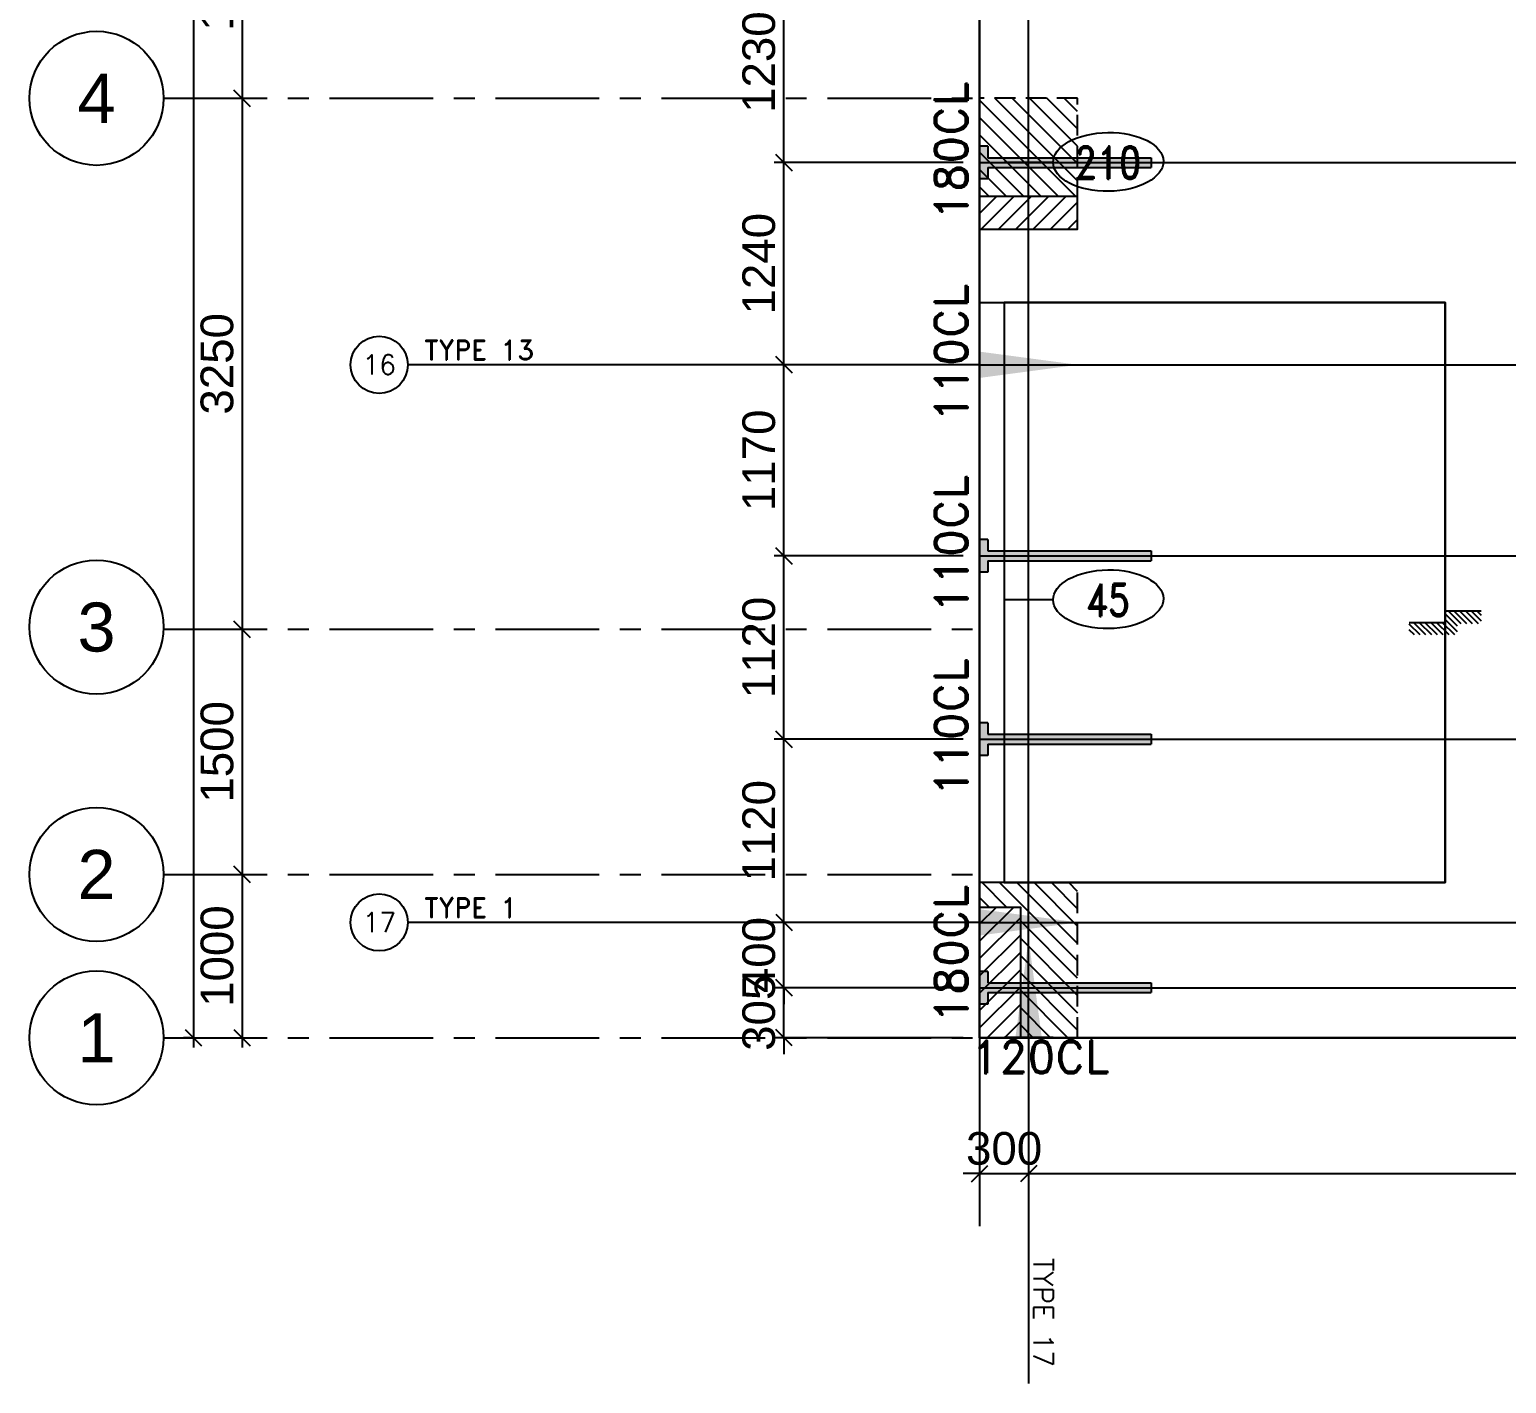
# Model space of a CAD drawing. Header units: centimetres. Extents: x 96271 to 179142, y 9855 to 112216.
# Drawn here: x 148295 to 149199, y 60964 to 61792 of the extents above; entities that cross this region are included whole.
import ezdxf
from ezdxf.enums import TextEntityAlignment as Align

# ---------------------------------------------------------------- set-up
doc = ezdxf.new("R2010")
doc.units = ezdxf.units.CM
doc.header["$LTSCALE"] = 100
doc.header["$MEASUREMENT"] = 0
doc.header["$PDSIZE"] = 0.2
doc.linetypes.add('B-11553-XREF-L+1341.1-00$0$CENTER', pattern=[50.8, 31.75, -6.35, 6.35, -6.35])
doc.linetypes.add('B-11553-XREF-L+1341.1-00$0$DASHED2', pattern=[9.525, 6.35, -3.175])
doc.layers.get('0').update_dxf_attribs({"linetype": 'CONTINUOUS'})
doc.layers.get('DEFPOINTS').update_dxf_attribs({"linetype": 'CONTINUOUS'})
for name, color, linetype in [('B-11553-XREF-L+1341.1-00$0$CCL-COLUMN', 4, 'CONTINUOUS'), ('B-11553-XREF-L+1341.1-00$0$CCL-COLUMN HATCH', 8, 'CONTINUOUS'), ('B-11553-XREF-L+1341.1-00$0$CCL-COLUMN UNDER', 7, 'B-11553-XREF-L+1341.1-00$0$DASHED2'), ('B-11553-XREF-L+1341.1-00$0$CCL-GRID BUBBLES', 7, 'CONTINUOUS'), ('B-11553-XREF-L+1341.1-00$0$CCL-GRID DIM', 3, 'CONTINUOUS'), ('B-11553-XREF-L+1341.1-00$0$CCL-GRID LINE', 8, 'B-11553-XREF-L+1341.1-00$0$CENTER'), ('B-11553-XREF-L+1341.1-00$0$CCL-SLAB EDGE', 1, 'CONTINUOUS'), ('B-11553-XREF-L+1341.1-00$0$CCL-WALL HATCH', 8, 'CONTINUOUS'), ('CCL-TENDON 1 HORIZONTAL', 7, 'CONTINUOUS'), ('CCL-TENDON 1 VERTICAL', 7, 'CONTINUOUS'), ('CCL-TENDON DIM-H', 7, 'CONTINUOUS'), ('CCL-TENDON DIM-V', 1, 'CONTINUOUS'), ('CCL-TENDON HEIGHT-H', 4, 'CONTINUOUS'), ('CCL-TENDON HEIGHT-V', 4, 'CONTINUOUS'), ('CCL-TENDON TYPE-H', 3, 'CONTINUOUS'), ('CCL-TENDON TYPE-V', 3, 'CONTINUOUS'), ('CCL-TENDON-H', 8, 'CONTINUOUS'), ('CCL-TENDON-V', 8, 'CONTINUOUS'), ('cclBeamSlab', 7, 'CONTINUOUS'), ('Giff_Tendon_TendSched', 3, 'CONTINUOUS')]:
    doc.layers.add(name, color=color, linetype=linetype)
doc.styles.add('B-11553-XREF-L+1341.1-00$0$B961-5473-XREF-L8 TO L11$0$style1', font='sanss___.ttf')
doc.styles.add('B-11553-XREF-L+1341.1-00$0$style1', font='sanss___.ttf')
doc.styles.add('ROMAND', font='romand.shx', dxfattribs={"height": 10})
doc.styles.add('ROMANS_PROG', font='ROMANS.shx')
doc.styles.add('style1', font='sanss___.ttf')
doc.dimstyles.new('B-11553-XREF-L+1341.1-00$0$B961-5473-XREF-L8 TO L11$0$CCL-100', dxfattribs={"dimtxt": 200, "dimasz": 100, "dimexe": 60, "dimexo": 100, "dimgap": 50, "dimtad": 1, "dimdec": 0, "dimrnd": 5, "dimdsep": 46, "dimtxsty": 'B-11553-XREF-L+1341.1-00$0$B961-5473-XREF-L8 TO L11$0$style1', "dimblk": 'B-11553-XREF-L+1341.1-00$0$B961-5473-XREF-L8 TO L11$0$_Oblique', "dimcen": 90, "dimdle": 60, "dimclrd": 256, "dimclre": 256, "dimclrt": 2, "dimadec": 0, "dimazin": 0, "dimtfac": 1, "dimtdec": 0, "dimtix": 1, "dimtmove": 1, "dimatfit": 3, "dimfxl": 1, "dimtolj": 1, "dimarcsym": 0})
doc.dimstyles.new('CCL-100', dxfattribs={"dimtxt": 200, "dimasz": 100, "dimexe": 60, "dimexo": 100, "dimgap": 50, "dimtad": 1, "dimdec": 0, "dimrnd": 5, "dimdsep": 46, "dimtxsty": 'style1', "dimblk": 'OBLIQUE', "dimcen": 90, "dimdle": 60, "dimclrd": 256, "dimclre": 8, "dimclrt": 7, "dimadec": 0, "dimazin": 0, "dimtfac": 1, "dimtdec": 0, "dimtix": 1, "dimtmove": 1, "dimatfit": 3, "dimfxl": 1, "dimtolj": 1, "dimarcsym": 0})

# ---------------------------------------------------------------- blocks, each defined once
blk = doc.blocks.new('ccl-gu-live_end')
at = {"color": 7}
blk.add_line((0, 0), (1100, 0), dxfattribs=at)
blk.add_solid([(602.5, 0), (0, 80.5), (0, -80.5)], dxfattribs=at)
blk = doc.blocks.new('0-v', base_point=(4322, 12742.6))
at = {"layer": 'CCL-TENDON-V'}
blk.add_lwpolyline([(4322, 12742.6), (4322, 13792.94), (4322, 15419.6), (4322, 16440.57), (4322, 17086.83), (4322, 17801.87), (4322, 18096.6), (4322, 18717), (4322, 19436.21), (4322, 20262.1), (4322, 21087.99), (4322, 21807.2), (4322, 22427.6), (4322, 22769.09), (4322, 23463.51), (4322, 23942.6)], dxfattribs=at)
at = {"layer": 'CCL-TENDON TYPE-V', "rotation": 90}
blk.add_blockref('ccl-gu-live_end', (4322, 12742.6), dxfattribs=at)
blk = doc.blocks.new('ccl-Tend-Chair-Height-Text')
at = {"color": 4}
blk.add_ellipse((469, 6), major_axis=(469, 6), ratio=0.532883, dxfattribs=at)
at = {"color": 3, "style": 'ROMAND', "width": 0.8}
blk.add_attdef('CHAIR_HT', text='', height=275, dxfattribs=at).set_placement((466, 0), align=Align.MIDDLE)
blk = doc.blocks.new('ccl-gu-dead_end')
h = blk.add_hatch(color=7)
h.paths.add_polyline_path([(1050, 0), (1050, 30), (50, 30), (50, 100), (0, 100), (0, 0)])
h.paths.add_polyline_path([(1050, -30), (1050, 0), (0, 0), (0, -100), (50, -100), (50, -30)])
at = {"color": 7}
for p, q in [((0, 100), (0, -100)), ((50, 100), (0, 100)), ((50, 100), (50, 30)), ((0, 0), (1050, 0)), ((50, 30), (1050, 30)), ((1050, 30), (1050, -30)), ((50, -30), (1050, -30)), ((50, -30), (50, -100)), ((50, -100), (0, -100))]:
    blk.add_line(p, q, dxfattribs=at)
blk = doc.blocks.new('0-h', base_point=(4022, 13046.2))
at = {"layer": 'CCL-TENDON-H'}
blk.add_lwpolyline([(4022, 13046.2), (4783.69, 13046.2), (5700.7, 13046.2), (6292.62, 13046.2), (7127.72, 13046.2), (8447, 13046.2), (9766.28, 13046.2), (10601.38, 13046.2), (11193.3, 13046.2), (11678.57, 13046.2), (12872, 13046.2)], dxfattribs=at)
at = {"layer": 'CCL-TENDON TYPE-H'}
blk.add_blockref('ccl-gu-dead_end', (4022, 13046.2), dxfattribs=at)
at = {"layer": 'CCL-TENDON TYPE-H', "rotation": 180}
blk.add_blockref('ccl-gu-live_end', (12872, 13046.2), dxfattribs=at)
blk = doc.blocks.new('1-h', base_point=(4022, 13446.2))
at = {"layer": 'CCL-TENDON-H'}
blk.add_lwpolyline([(4022, 13446.2), (4783.69, 13446.2), (5700.7, 13446.2), (6292.62, 13446.2), (7127.72, 13446.2), (8447, 13446.2), (9766.28, 13446.2), (10601.38, 13446.2), (11193.3, 13446.2), (11678.57, 13446.2), (12872, 13446.2)], dxfattribs=at)
at = {"layer": 'CCL-TENDON TYPE-H'}
blk.add_blockref('ccl-gu-live_end', (4022, 13446.2), dxfattribs=at)
at = {"layer": 'CCL-TENDON TYPE-H', "rotation": 180}
blk.add_blockref('ccl-gu-dead_end', (12872, 13446.2), dxfattribs=at)
blk = doc.blocks.new('2-h', base_point=(4022, 14567.6))
at = {"layer": 'CCL-TENDON-H'}
blk.add_lwpolyline([(4022, 14567.6), (5342.21, 14567.6), (6545.72, 14567.6), (8447, 14567.6), (9766.28, 14567.6), (10601.38, 14567.6), (11193.3, 14567.6), (11678.57, 14567.6), (12872, 14567.6)], dxfattribs=at)
at = {"layer": 'CCL-TENDON TYPE-H'}
blk.add_blockref('ccl-gu-dead_end', (4022, 14567.6), dxfattribs=at)
at = {"layer": 'CCL-TENDON TYPE-H', "rotation": 180}
blk.add_blockref('ccl-gu-live_end', (12872, 14567.6), dxfattribs=at)
blk = doc.blocks.new('3-h', base_point=(4022, 15689.7))
at = {"layer": 'CCL-TENDON-H'}
blk.add_lwpolyline([(4022, 15689.7), (5342.21, 15689.7), (6545.72, 15689.7), (8447, 15689.7), (9513.7, 15689.7), (10188.91, 15689.7), (11059.87, 15689.7), (11705.82, 15689.7), (12439.07, 15689.7), (12747, 15689.7), (13872, 15685.7), (14837, 15685.7), (15153, 15685.7), (15958.5, 15685.7), (16764, 15685.7), (17472, 15685.7)], dxfattribs=at)
at = {"layer": 'CCL-TENDON TYPE-H'}
blk.add_blockref('ccl-gu-dead_end', (4022, 15689.7), dxfattribs=at)
at = {"layer": 'CCL-TENDON TYPE-H', "rotation": 180}
blk.add_blockref('ccl-gu-live_end', (17472, 15685.7), dxfattribs=at)
blk = doc.blocks.new('4-h', base_point=(4022, 16859.1))
at = {"layer": 'CCL-TENDON-H'}
blk.add_lwpolyline([(4022, 16859.1), (5342.21, 16859.1), (6545.72, 16859.1), (8447, 16859.1), (9513.7, 16859.1), (10188.91, 16859.1), (11059.87, 16859.1), (11705.82, 16859.1), (12439.07, 16859.1), (12747, 16859.1), (13872, 16855.1), (14837, 16855.1), (15153, 16855.1), (15831.76, 16855.1), (16849.9, 16855.1), (18002.3, 16855.1), (18672, 16855.1)], dxfattribs=at)
at = {"layer": 'CCL-TENDON TYPE-H'}
blk.add_blockref('ccl-gu-live_end', (4022, 16859.1), dxfattribs=at)
at = {"layer": 'CCL-TENDON TYPE-H', "rotation": 180}
blk.add_blockref('ccl-gu-dead_end', (18672, 16855.1), dxfattribs=at)
blk = doc.blocks.new('5-h', base_point=(4022, 18096.6))
at = {"layer": 'CCL-TENDON-H'}
blk.add_lwpolyline([(4022, 18096.6), (4783.69, 18096.6), (5700.7, 18096.6), (6292.62, 18096.6), (7127.72, 18096.6), (8447, 18096.6), (9513.7, 18096.6), (10188.91, 18096.6), (11059.87, 18096.6), (11705.82, 18096.6), (12439.07, 18096.6), (12747, 18096.6), (13872, 18092.6), (14837, 18092.6), (15153, 18092.6), (15820.4, 18092.6), (16821.5, 18092.6), (17991.86, 18092.6), (18672, 18092.6)], dxfattribs=at)
at = {"layer": 'CCL-TENDON TYPE-H'}
blk.add_blockref('ccl-gu-dead_end', (4022, 18096.6), dxfattribs=at)
at = {"layer": 'CCL-TENDON TYPE-H', "rotation": 180}
blk.add_blockref('ccl-gu-live_end', (18672, 18092.6), dxfattribs=at)
blk = doc.blocks.new('B-11553-XREF-L+1341.1-00$0$S')
at = {"layer": 'B-11553-XREF-L+1341.1-00$0$CCL-WALL HATCH'}
h = blk.add_hatch(dxfattribs=at)
h.set_pattern_fill('ANSI31', color=256, scale=200, style=0)
h.set_pattern_definition([(135, (37609.085, 246.282), (17.67767, 17.67767), [])])
h.paths.add_polyline_path([(18732.2, 47317.9), (18732.2, 47392.9), (18512.4, 47392.9), (18512.4, 47322.9), (18292.5, 47322.9), (18292.5, 47247.9), (18587.4, 47247.9), (18587.4, 47317.9)])
at = {"layer": 'B-11553-XREF-L+1341.1-00$0$CCL-SLAB EDGE'}
blk.add_lwpolyline([(18732.2, 47392.9), (18512.4, 47392.9), (18512.4, 47322.9), (18292.5, 47322.9)], dxfattribs=at)
blk = doc.blocks.new('B-11553-XREF-L+1341.1-00$0$B961-5473-XREF-L8 TO L11$0$_Oblique')
at = {"color": 0, "linetype": 'ByBlock', "lineweight": -2}
blk.add_line((-0.5, -0.5), (0.5, 0.5), dxfattribs=at)
blk = doc.blocks.new('*D1638')
at = {"layer": 'B-11553-XREF-L+1341.1-00$0$CCL-GRID DIM', "lineweight": -2, "transparency": 16777216}
for p, q in [((-4514, 7260), (-4514, 5690)), ((-4614, 7200), (-4574, 7200)), ((-4614, 5750), (-4574, 5750))]:
    blk.add_line(p, q, dxfattribs=at)
at = {"layer": 'DEFPOINTS', "color": 0, "transparency": 16777216}
for p in [(-4514, 7200), (-4514, 5750), (-4514, 5750)]:
    blk.add_point(p, dxfattribs=at)
at = {"layer": 'B-11553-XREF-L+1341.1-00$0$CCL-GRID DIM', "lineweight": -2, "transparency": 16777216, "xscale": 100, "yscale": 100, "zscale": 100}
for p, rotation in [((-4514, 7200), 90), ((-4514, 5750), 270)]:
    blk.add_blockref('B-11553-XREF-L+1341.1-00$0$B961-5473-XREF-L8 TO L11$0$_Oblique', p, dxfattribs=dict(at, rotation=rotation))
at = {"layer": 'B-11553-XREF-L+1341.1-00$0$CCL-GRID DIM', "color": 7, "transparency": 16777216, "insert": (-4667, 6475), "char_height": 200, "attachment_point": 5, "rotation": 90, "style": 'B-11553-XREF-L+1341.1-00$0$B961-5473-XREF-L8 TO L11$0$style1'}
blk.add_mtext('\\A1;1450', dxfattribs=at)
blk = doc.blocks.new('*D1639')
at = {"layer": 'B-11553-XREF-L+1341.1-00$0$CCL-GRID DIM', "lineweight": -2, "transparency": 16777216}
for p, q in [((-4812.6, 16060), (-4812.6, -60)), ((-4832.6, 16000), (-4872.6, 16000)), ((-4832.6, 0), (-4872.6, 0))]:
    blk.add_line(p, q, dxfattribs=at)
at = {"layer": 'DEFPOINTS', "color": 0, "transparency": 16777216}
for p in [(-4732.6, 16000), (-4812.6, 0), (-4732.6, 0)]:
    blk.add_point(p, dxfattribs=at)
at = {"layer": 'B-11553-XREF-L+1341.1-00$0$CCL-GRID DIM', "lineweight": -2, "transparency": 16777216, "xscale": 100, "yscale": 100, "zscale": 100}
for p, rotation in [((-4812.6, 16000), 90), ((-4812.6, 0), 270)]:
    blk.add_blockref('B-11553-XREF-L+1341.1-00$0$B961-5473-XREF-L8 TO L11$0$_Oblique', p, dxfattribs=dict(at, rotation=rotation))
at = {"layer": 'B-11553-XREF-L+1341.1-00$0$CCL-GRID DIM', "color": 7, "transparency": 16777216, "insert": (-4965.8, 8000), "char_height": 200, "attachment_point": 5, "rotation": 90, "style": 'B-11553-XREF-L+1341.1-00$0$B961-5473-XREF-L8 TO L11$0$style1'}
blk.add_mtext('\\A1;16000', dxfattribs=at)
blk = doc.blocks.new('*D1640')
at = {"layer": 'B-11553-XREF-L+1341.1-00$0$CCL-GRID DIM', "lineweight": -2, "transparency": 16777216}
for p, q in [((-4514, 5810), (-4514, 2440)), ((-4614, 5750), (-4574, 5750)), ((-4614, 2500), (-4574, 2500))]:
    blk.add_line(p, q, dxfattribs=at)
at = {"layer": 'DEFPOINTS', "color": 0, "transparency": 16777216}
for p in [(-4514, 5750), (-4514, 2500), (-4514, 2500)]:
    blk.add_point(p, dxfattribs=at)
at = {"layer": 'B-11553-XREF-L+1341.1-00$0$CCL-GRID DIM', "lineweight": -2, "transparency": 16777216, "xscale": 100, "yscale": 100, "zscale": 100}
for p, rotation in [((-4514, 5750), 90), ((-4514, 2500), 270)]:
    blk.add_blockref('B-11553-XREF-L+1341.1-00$0$B961-5473-XREF-L8 TO L11$0$_Oblique', p, dxfattribs=dict(at, rotation=rotation))
at = {"layer": 'B-11553-XREF-L+1341.1-00$0$CCL-GRID DIM', "color": 7, "transparency": 16777216, "insert": (-4667.2, 4125), "char_height": 200, "attachment_point": 5, "rotation": 90, "style": 'B-11553-XREF-L+1341.1-00$0$B961-5473-XREF-L8 TO L11$0$style1'}
blk.add_mtext('\\A1;3250', dxfattribs=at)
blk = doc.blocks.new('*D1641')
at = {"layer": 'B-11553-XREF-L+1341.1-00$0$CCL-GRID DIM', "lineweight": -2, "transparency": 16777216}
for p, q in [((-4514, 2560), (-4514, 940)), ((-4614, 2500), (-4574, 2500)), ((-4614, 1000), (-4574, 1000))]:
    blk.add_line(p, q, dxfattribs=at)
at = {"layer": 'DEFPOINTS', "color": 0, "transparency": 16777216}
for p in [(-4514, 2500), (-4514, 1000), (-4514, 1000)]:
    blk.add_point(p, dxfattribs=at)
at = {"layer": 'B-11553-XREF-L+1341.1-00$0$CCL-GRID DIM', "lineweight": -2, "transparency": 16777216, "xscale": 100, "yscale": 100, "zscale": 100}
for p, rotation in [((-4514, 2500), 90), ((-4514, 1000), 270)]:
    blk.add_blockref('B-11553-XREF-L+1341.1-00$0$B961-5473-XREF-L8 TO L11$0$_Oblique', p, dxfattribs=dict(at, rotation=rotation))
at = {"layer": 'B-11553-XREF-L+1341.1-00$0$CCL-GRID DIM', "color": 7, "transparency": 16777216, "insert": (-4667, 1750), "char_height": 200, "attachment_point": 5, "rotation": 90, "style": 'B-11553-XREF-L+1341.1-00$0$B961-5473-XREF-L8 TO L11$0$style1'}
blk.add_mtext('\\A1;1500', dxfattribs=at)
blk = doc.blocks.new('*D1647')
at = {"layer": 'B-11553-XREF-L+1341.1-00$0$CCL-GRID DIM', "lineweight": -2, "transparency": 16777216}
for p, q in [((-4614, 1000), (-4574, 1000)), ((-4514, 1060), (-4514, -60)), ((-4614, 0), (-4574, 0))]:
    blk.add_line(p, q, dxfattribs=at)
at = {"layer": 'DEFPOINTS', "color": 0, "transparency": 16777216}
for p in [(-4514, 1000), (-4514, 0), (-4514, 0)]:
    blk.add_point(p, dxfattribs=at)
at = {"layer": 'B-11553-XREF-L+1341.1-00$0$CCL-GRID DIM', "lineweight": -2, "transparency": 16777216, "xscale": 100, "yscale": 100, "zscale": 100}
for p, rotation in [((-4514, 1000), 90), ((-4514, 0), 270)]:
    blk.add_blockref('B-11553-XREF-L+1341.1-00$0$B961-5473-XREF-L8 TO L11$0$_Oblique', p, dxfattribs=dict(at, rotation=rotation))
at = {"layer": 'B-11553-XREF-L+1341.1-00$0$CCL-GRID DIM', "color": 7, "transparency": 16777216, "insert": (-4667, 500), "char_height": 200, "attachment_point": 5, "rotation": 90, "style": 'B-11553-XREF-L+1341.1-00$0$B961-5473-XREF-L8 TO L11$0$style1'}
blk.add_mtext('\\A1;1000', dxfattribs=at)
blk = doc.blocks.new('B-11553-XREF-L+1341.1-00$0$A')
at = {"layer": 'B-11553-XREF-L+1341.1-00$0$CCL-GRID BUBBLES'}
blk.add_circle((0, 0), 1023, dxfattribs=at)
at = {"layer": 'B-11553-XREF-L+1341.1-00$0$CCL-GRID BUBBLES', "color": 4, "style": 'B-11553-XREF-L+1341.1-00$0$style1'}
blk.add_attdef('BBL', text='', height=600, dxfattribs=at).set_placement((0, 0), align=Align.MIDDLE_CENTER)
blk = doc.blocks.new('_Oblique')
at = {"color": 0, "linetype": 'ByBlock', "lineweight": -2}
blk.add_line((-0.5, -0.5), (0.5, 0.5), dxfattribs=at)
blk = doc.blocks.new('*D1619')
at = {"layer": 'CCL-TENDON DIM-V', "color": 8, "lineweight": -2, "transparency": 16777216}
for p, q in [((4022, 12640), (4022, 11848.4)), ((4322, 12640), (4322, 11848.4))]:
    blk.add_line(p, q, dxfattribs=at)
at = {"layer": 'CCL-TENDON DIM-V', "lineweight": -2, "transparency": 16777216}
for p, q in [((4022, 11908.4), (3922, 11908.4)), ((4022, 11908.4), (4322, 11908.4)), ((4322, 11908.4), (4422, 11908.4))]:
    blk.add_line(p, q, dxfattribs=at)
at = {"layer": 'DEFPOINTS', "color": 0, "transparency": 16777216}
for p in [(4022, 12740), (4322, 12740), (4322, 11908.4)]:
    blk.add_point(p, dxfattribs=at)
at = {"layer": 'CCL-TENDON DIM-V', "lineweight": -2, "transparency": 16777216, "xscale": 100, "yscale": 100, "zscale": 100}
blk.add_blockref('_Oblique', (4022, 11908.4), dxfattribs=at)
at = {"layer": 'CCL-TENDON DIM-V', "lineweight": -2, "transparency": 16777216, "xscale": 100, "yscale": 100, "zscale": 100, "rotation": 180}
blk.add_blockref('_Oblique', (4322, 11908.4), dxfattribs=at)
at = {"layer": 'CCL-TENDON DIM-V', "color": 7, "transparency": 16777216, "insert": (4172, 12061.5), "char_height": 200, "attachment_point": 5, "style": 'style1'}
blk.add_mtext('\\A1;300', dxfattribs=at)
blk = doc.blocks.new('*D1620')
at = {"layer": 'CCL-TENDON DIM-V', "color": 8, "lineweight": -2, "transparency": 16777216}
for p, q in [((4322, 12640), (4322, 11848.4)), ((12672, 12640), (12672, 11848.4))]:
    blk.add_line(p, q, dxfattribs=at)
at = {"layer": 'CCL-TENDON DIM-V', "lineweight": -2, "transparency": 16777216}
blk.add_line((4262, 11908.4), (12732, 11908.4), dxfattribs=at)
at = {"layer": 'DEFPOINTS', "color": 0, "transparency": 16777216}
for p in [(4322, 12740), (12672, 12740), (12672, 11908.4)]:
    blk.add_point(p, dxfattribs=at)
at = {"layer": 'CCL-TENDON DIM-V', "lineweight": -2, "transparency": 16777216, "xscale": 100, "yscale": 100, "zscale": 100, "rotation": 180}
blk.add_blockref('_Oblique', (4322, 11908.4), dxfattribs=at)
at = {"layer": 'CCL-TENDON DIM-V', "lineweight": -2, "transparency": 16777216, "xscale": 100, "yscale": 100, "zscale": 100}
blk.add_blockref('_Oblique', (12672, 11908.4), dxfattribs=at)
at = {"layer": 'CCL-TENDON DIM-V', "color": 7, "transparency": 16777216, "insert": (8497, 12061.5), "char_height": 200, "attachment_point": 5, "style": 'style1'}
blk.add_mtext('\\A1;8350', dxfattribs=at)
blk = doc.blocks.new('*D1622')
at = {"layer": 'CCL-TENDON DIM-H', "lineweight": -2, "transparency": 16777216}
for p, q in [((2824.4, 13046.2), (2824.4, 13146.2)), ((2824.4, 12740), (2824.4, 13046.2)), ((2824.4, 12740), (2824.4, 12640))]:
    blk.add_line(p, q, dxfattribs=at)
at = {"layer": 'CCL-TENDON DIM-H', "color": 8, "lineweight": -2, "transparency": 16777216}
for p, q in [((3922, 13046.2), (2764.4, 13046.2)), ((3922, 12740), (2764.4, 12740))]:
    blk.add_line(p, q, dxfattribs=at)
at = {"layer": 'DEFPOINTS', "color": 0, "transparency": 16777216}
for p in [(2824.4, 13046.2), (4022, 13046.2), (4022, 12740)]:
    blk.add_point(p, dxfattribs=at)
at = {"layer": 'CCL-TENDON DIM-H', "lineweight": -2, "transparency": 16777216, "xscale": 100, "yscale": 100, "zscale": 100}
for p, rotation in [((2824.4, 13046.2), 270), ((2824.4, 12740), 90)]:
    blk.add_blockref('_Oblique', p, dxfattribs=dict(at, rotation=rotation))
at = {"layer": 'CCL-TENDON DIM-H', "color": 7, "transparency": 16777216, "insert": (2671.2, 12893.1), "char_height": 200, "attachment_point": 5, "rotation": 90, "style": 'style1'}
blk.add_mtext('\\A1;305', dxfattribs=at)
blk = doc.blocks.new('*D1623')
at = {"layer": 'CCL-TENDON DIM-H', "lineweight": -2, "transparency": 16777216}
for p, q in [((2824.4, 13446.2), (2824.4, 13546.2)), ((2824.4, 13046.2), (2824.4, 13446.2)), ((2824.4, 13046.2), (2824.4, 12946.2))]:
    blk.add_line(p, q, dxfattribs=at)
at = {"layer": 'CCL-TENDON DIM-H', "color": 8, "lineweight": -2, "transparency": 16777216}
for p, q in [((3922, 13446.2), (2764.4, 13446.2)), ((3922, 13046.2), (2764.4, 13046.2))]:
    blk.add_line(p, q, dxfattribs=at)
at = {"layer": 'DEFPOINTS', "color": 0, "transparency": 16777216}
for p in [(2824.4, 13446.2), (4022, 13446.2), (4022, 13046.2)]:
    blk.add_point(p, dxfattribs=at)
at = {"layer": 'CCL-TENDON DIM-H', "lineweight": -2, "transparency": 16777216, "xscale": 100, "yscale": 100, "zscale": 100}
for p, rotation in [((2824.4, 13446.2), 270), ((2824.4, 13046.2), 90)]:
    blk.add_blockref('_Oblique', p, dxfattribs=dict(at, rotation=rotation))
at = {"layer": 'CCL-TENDON DIM-H', "color": 7, "transparency": 16777216, "insert": (2671.4, 13246.2), "char_height": 200, "attachment_point": 5, "rotation": 90, "style": 'style1'}
blk.add_mtext('\\A1;400', dxfattribs=at)
blk = doc.blocks.new('*D1624')
at = {"layer": 'CCL-TENDON DIM-H', "color": 8, "lineweight": -2, "transparency": 16777216}
for p, q in [((3922, 14567.6), (2764.4, 14567.6)), ((3922, 13446.2), (2764.4, 13446.2))]:
    blk.add_line(p, q, dxfattribs=at)
at = {"layer": 'CCL-TENDON DIM-H', "lineweight": -2, "transparency": 16777216}
blk.add_line((2824.4, 13386.2), (2824.4, 14627.6), dxfattribs=at)
at = {"layer": 'DEFPOINTS', "color": 0, "transparency": 16777216}
for p in [(2824.4, 14567.6), (4022, 14567.6), (4022, 13446.2)]:
    blk.add_point(p, dxfattribs=at)
at = {"layer": 'CCL-TENDON DIM-H', "lineweight": -2, "transparency": 16777216, "xscale": 100, "yscale": 100, "zscale": 100}
for p, rotation in [((2824.4, 14567.6), 90), ((2824.4, 13446.2), 270)]:
    blk.add_blockref('_Oblique', p, dxfattribs=dict(at, rotation=rotation))
at = {"layer": 'CCL-TENDON DIM-H', "color": 7, "transparency": 16777216, "insert": (2671.4, 14006.9), "char_height": 200, "attachment_point": 5, "rotation": 90, "style": 'style1'}
blk.add_mtext('\\A1;1120', dxfattribs=at)
blk = doc.blocks.new('*D1625')
at = {"layer": 'CCL-TENDON DIM-H', "lineweight": -2, "transparency": 16777216}
blk.add_line((2824.4, 14507.6), (2824.4, 15749.7), dxfattribs=at)
at = {"layer": 'CCL-TENDON DIM-H', "color": 8, "lineweight": -2, "transparency": 16777216}
for p, q in [((3922, 15689.7), (2764.4, 15689.7)), ((3922, 14567.6), (2764.4, 14567.6))]:
    blk.add_line(p, q, dxfattribs=at)
at = {"layer": 'DEFPOINTS', "color": 0, "transparency": 16777216}
for p in [(2824.4, 15689.7), (4022, 15689.7), (4022, 14567.6)]:
    blk.add_point(p, dxfattribs=at)
at = {"layer": 'CCL-TENDON DIM-H', "lineweight": -2, "transparency": 16777216, "xscale": 100, "yscale": 100, "zscale": 100}
for p, rotation in [((2824.4, 15689.7), 90), ((2824.4, 14567.6), 270)]:
    blk.add_blockref('_Oblique', p, dxfattribs=dict(at, rotation=rotation))
at = {"layer": 'CCL-TENDON DIM-H', "color": 7, "transparency": 16777216, "insert": (2671.4, 15128.7), "char_height": 200, "attachment_point": 5, "rotation": 90, "style": 'style1'}
blk.add_mtext('\\A1;1120', dxfattribs=at)
blk = doc.blocks.new('*D1626')
at = {"layer": 'CCL-TENDON DIM-H', "lineweight": -2, "transparency": 16777216}
blk.add_line((2824.4, 15629.7), (2824.4, 16919.1), dxfattribs=at)
at = {"layer": 'CCL-TENDON DIM-H', "color": 8, "lineweight": -2, "transparency": 16777216}
for p, q in [((3922, 16859.1), (2764.4, 16859.1)), ((3922, 15689.7), (2764.4, 15689.7))]:
    blk.add_line(p, q, dxfattribs=at)
at = {"layer": 'DEFPOINTS', "color": 0, "transparency": 16777216}
for p in [(2824.4, 16859.1), (4022, 16859.1), (4022, 15689.7)]:
    blk.add_point(p, dxfattribs=at)
at = {"layer": 'CCL-TENDON DIM-H', "lineweight": -2, "transparency": 16777216, "xscale": 100, "yscale": 100, "zscale": 100}
for p, rotation in [((2824.4, 16859.1), 90), ((2824.4, 15689.7), 270)]:
    blk.add_blockref('_Oblique', p, dxfattribs=dict(at, rotation=rotation))
at = {"layer": 'CCL-TENDON DIM-H', "color": 7, "transparency": 16777216, "insert": (2671.4, 16274.4), "char_height": 200, "attachment_point": 5, "rotation": 90, "style": 'style1'}
blk.add_mtext('\\A1;1170', dxfattribs=at)
blk = doc.blocks.new('*D1627')
at = {"layer": 'CCL-TENDON DIM-H', "color": 8, "lineweight": -2, "transparency": 16777216}
for p, q in [((3922, 18096.6), (2764.4, 18096.6)), ((3922, 16859.1), (2764.4, 16859.1))]:
    blk.add_line(p, q, dxfattribs=at)
at = {"layer": 'CCL-TENDON DIM-H', "lineweight": -2, "transparency": 16777216}
blk.add_line((2824.4, 16799.1), (2824.4, 18156.6), dxfattribs=at)
at = {"layer": 'DEFPOINTS', "color": 0, "transparency": 16777216}
for p in [(2824.4, 18096.6), (4022, 18096.6), (4022, 16859.1)]:
    blk.add_point(p, dxfattribs=at)
at = {"layer": 'CCL-TENDON DIM-H', "lineweight": -2, "transparency": 16777216, "xscale": 100, "yscale": 100, "zscale": 100}
for p, rotation in [((2824.4, 18096.6), 90), ((2824.4, 16859.1), 270)]:
    blk.add_blockref('_Oblique', p, dxfattribs=dict(at, rotation=rotation))
at = {"layer": 'CCL-TENDON DIM-H', "color": 7, "transparency": 16777216, "insert": (2671.4, 17477.8), "char_height": 200, "attachment_point": 5, "rotation": 90, "style": 'style1'}
blk.add_mtext('\\A1;1240', dxfattribs=at)
blk = doc.blocks.new('*D1628')
at = {"layer": 'CCL-TENDON DIM-H', "lineweight": -2, "transparency": 16777216}
blk.add_line((2824.4, 18036.6), (2824.4, 19386.6), dxfattribs=at)
at = {"layer": 'CCL-TENDON DIM-H', "color": 8, "lineweight": -2, "transparency": 16777216}
for p, q in [((3922, 19326.6), (2764.4, 19326.6)), ((3922, 18096.6), (2764.4, 18096.6))]:
    blk.add_line(p, q, dxfattribs=at)
at = {"layer": 'DEFPOINTS', "color": 0, "transparency": 16777216}
for p in [(2824.4, 19326.6), (4022, 19326.6), (4022, 18096.6)]:
    blk.add_point(p, dxfattribs=at)
at = {"layer": 'CCL-TENDON DIM-H', "lineweight": -2, "transparency": 16777216, "xscale": 100, "yscale": 100, "zscale": 100}
for p, rotation in [((2824.4, 19326.6), 90), ((2824.4, 18096.6), 270)]:
    blk.add_blockref('_Oblique', p, dxfattribs=dict(at, rotation=rotation))
at = {"layer": 'CCL-TENDON DIM-H', "color": 7, "transparency": 16777216, "insert": (2671.2, 18711.6), "char_height": 200, "attachment_point": 5, "rotation": 90, "style": 'style1'}
blk.add_mtext('\\A1;1230', dxfattribs=at)
blk = doc.blocks.new('B-11553-XREF-L+1341.1-00', base_point=(3.4, 3.6))
at = {"layer": 'B-11553-XREF-L+1341.1-00$0$CCL-COLUMN HATCH'}
h = blk.add_hatch(dxfattribs=at)
h.set_pattern_fill('ANSI31', color=256, scale=600, angle=90, style=0)
h.paths.add_polyline_path([(600, 5750), (0, 5750), (0, 5150), (600, 5150)])
h = blk.add_hatch(dxfattribs=at)
h.set_pattern_fill('ANSI31', color=256, scale=600, style=0)
h.paths.add_polyline_path([(0, 5150), (0, 4950), (600, 4950), (600, 5150)])
h = blk.add_hatch(dxfattribs=at)
h.set_pattern_fill('ANSI31', color=256, scale=600, angle=90, style=0)
h.paths.add_polyline_path([(600, 950), (0, 950), (0, 800), (250, 800), (250, 0), (600, 0)])
h = blk.add_hatch(dxfattribs=at)
h.set_pattern_fill('ANSI31', color=256, scale=600, style=0)
h.paths.add_polyline_path([(250, 800), (0, 800), (0, 0), (250, 0)])
at = {"layer": 'B-11553-XREF-L+1341.1-00$0$CCL-COLUMN'}
for points in [[(600, 5150), (0, 5150), (0, 4950), (600, 4950)], [(0, 800), (250, 800), (250, 0), (0, 0)]]:
    blk.add_lwpolyline(points, close=True, dxfattribs=at)
at = {"layer": 'B-11553-XREF-L+1341.1-00$0$CCL-COLUMN UNDER', "ltscale": 0.2}
for points in [[(600, 5750), (0, 5750), (0, 4950), (600, 4950)], [(0, 0), (600, 0), (600, 950), (0, 950)]]:
    blk.add_lwpolyline(points, close=True, dxfattribs=at)
at = {"layer": 'B-11553-XREF-L+1341.1-00$0$CCL-GRID LINE', "ltscale": 0.2}
for p, q in [((0, 18485.7), (0, -1154.1)), ((-4995.5, 5750), (0, 5750)), ((-4995.5, 2500), (0, 2500)), ((-4995.5, 1000), (0, 1000)), ((-4995.5, 0), (18575.6, 0))]:
    blk.add_line(p, q, dxfattribs=at)
at = {"layer": 'B-11553-XREF-L+1341.1-00$0$CCL-SLAB EDGE'}
blk.add_lwpolyline([(16300, 8850), (16300, 13880), (10350, 13880), (10350, 8500), (8850, 8500), (8850, 11200), (0, 11200), (0, 0), (8850, 0), (8850, 2850), (10850, 2850), (10850, 1000), (13550, 1000), (13550, 2500), (16100, 2500), (16100, 6950), (16300, 6950), (16300, 8850)], dxfattribs=at)
blk.add_lwpolyline([(150, 950), (2850, 950), (2850, 4500), (150, 4500)], close=True, dxfattribs=at)
blk.add_blockref('B-11553-XREF-L+1341.1-00$0$S', (-15662.4, -44782.5))
at = {"layer": 'B-11553-XREF-L+1341.1-00$0$CCL-GRID BUBBLES'}
ref = blk.add_blockref('B-11553-XREF-L+1341.1-00$0$A', (-5405.5, 5750), dxfattribs=dict(at, xscale=0.400977994000641, yscale=0.400977994000641, zscale=0.400977994000641))
ref.add_attrib('BBL', '4', dxfattribs={"color": 4, "height": 300, "style": 'B-11553-XREF-L+1341.1-00$0$style1'}).set_placement((-5405.5, 5750), align=Align.MIDDLE_CENTER)
ref = blk.add_blockref('B-11553-XREF-L+1341.1-00$0$A', (-5405.5, 2513.9), dxfattribs=dict(at, xscale=0.400977994000641, yscale=0.400977994000641, zscale=0.400977994000641))
ref.add_attrib('BBL', '3', dxfattribs={"color": 4, "height": 300, "style": 'B-11553-XREF-L+1341.1-00$0$style1'}).set_placement((-5405.5, 2513.9), align=Align.MIDDLE_CENTER)
ref = blk.add_blockref('B-11553-XREF-L+1341.1-00$0$A', (-5405.5, 1000), dxfattribs=dict(at, xscale=0.400977994000641, yscale=0.400977994000641, zscale=0.400977994000641))
ref.add_attrib('BBL', '2', dxfattribs={"color": 4, "height": 300, "style": 'B-11553-XREF-L+1341.1-00$0$style1'}).set_placement((-5405.5, 1000), align=Align.MIDDLE_CENTER)
ref = blk.add_blockref('B-11553-XREF-L+1341.1-00$0$A', (-5405.5, 0), dxfattribs=dict(at, xscale=0.400977994000641, yscale=0.400977994000641, zscale=0.400977994000641))
ref.add_attrib('BBL', '1', dxfattribs={"color": 4, "height": 300, "style": 'B-11553-XREF-L+1341.1-00$0$style1'}).set_placement((-5405.5, 0), align=Align.MIDDLE_CENTER)
at = {"layer": 'B-11553-XREF-L+1341.1-00$0$CCL-GRID DIM'}
dim = blk.add_linear_dim(base=(-4812.6, 0), p1=(-4732.6, 16000), p2=(-4732.6, 0), angle=90, dimstyle='B-11553-XREF-L+1341.1-00$0$B961-5473-XREF-L8 TO L11$0$CCL-100', override={"dimclrt": 7}, dxfattribs=at)
dim.commit()
dim.dimension.update_dxf_attribs({"geometry": '*D1639', "text_midpoint": (-4812.6, 8000), "dimtype": 128})
for base, p1, p2, picture, middle in [((-4514, 5750), (-4514, 7200), (-4514, 5750), '*D1638', (-4667, 6475)), ((-4514, 2500), (-4514, 5750), (-4514, 2500), '*D1640', (-4667.2, 4125)), ((-4514, 1000), (-4514, 2500), (-4514, 1000), '*D1641', (-4667, 1750)), ((-4514, 0), (-4514, 1000), (-4514, 0), '*D1647', (-4667, 500))]:
    dim = blk.add_linear_dim(base=base, p1=p1, p2=p2, angle=90, dimstyle='B-11553-XREF-L+1341.1-00$0$B961-5473-XREF-L8 TO L11$0$CCL-100', override={"dimclrt": 7}, dxfattribs=at)
    dim.commit()
    dim.dimension.update_dxf_attribs({"geometry": picture, "text_midpoint": middle})
blk = doc.blocks.new('A$C173F2883')
at = {"layer": 'CCL-TENDON HEIGHT-H', "color": 0}
for p, q in [((5815.6, 7322.5), (5815.6, 7622.5)), ((5815.6, 7322.5), (5815.6, 7622.5)), ((5815.6, 7322.5), (5815.6, 7622.5)), ((5815.6, 7322.5), (5815.6, 7622.5)), ((5815.6, 7322.5), (5815.6, 7622.5)), ((5815.6, 6085), (5815.6, 6385)), ((5815.6, 6085), (5815.6, 6385)), ((5815.6, 6085), (5815.6, 6385)), ((5815.6, 4915.6), (5815.6, 5215.6)), ((5815.6, 4915.6), (5815.6, 5215.6)), ((5815.6, 4915.6), (5815.6, 5215.6)), ((5815.6, 3793.5), (5815.6, 4093.5)), ((5815.6, 3793.5), (5815.6, 4093.5)), ((5815.6, 3793.5), (5815.6, 4093.5)), ((5815.6, 2672.1), (5815.6, 2972.1)), ((5815.6, 2672.1), (5815.6, 2972.1)), ((5815.6, 2672.1), (5815.6, 2972.1)), ((5815.6, 2672.1), (5815.6, 2972.1)), ((5815.6, 2672.1), (5815.6, 2972.1)), ((5815.6, 2272.1), (5815.6, 2572.1)), ((5815.6, 2272.1), (5815.6, 2572.1)), ((5815.6, 2272.1), (5815.6, 2572.1)), ((5815.6, 2272.1), (5815.6, 2572.1)), ((5815.6, 2272.1), (5815.6, 2572.1))]:
    blk.add_line(p, q, dxfattribs=at)
at = {"layer": 'CCL-TENDON HEIGHT-V', "color": 0}
for p, q in [((6265.6, 7472.5), (5965.6, 7472.5)), ((6265.6, 7472.5), (5965.6, 7472.5)), ((6265.6, 7472.5), (5965.6, 7472.5)), ((6265.6, 4795.5), (5965.6, 4795.5)), ((6265.6, 4795.5), (5965.6, 4795.5)), ((6265.6, 4795.5), (5965.6, 4795.5)), ((6265.6, 4795.5), (5965.6, 4795.5)), ((6265.6, 2118.5), (5965.6, 2118.5)), ((6265.6, 2118.5), (5965.6, 2118.5))]:
    blk.add_line(p, q, dxfattribs=at)
at = {"layer": 'CCL-TENDON TYPE-H'}
for p, q in [((5815.6, 6235), (2315.6, 6235)), ((5815.6, 2822.1), (2315.6, 2822.1))]:
    blk.add_line(p, q, dxfattribs=at)
for centre in [(2140.6, 6235), (2140.6, 2822.1)]:
    blk.add_circle(centre, 175, dxfattribs=at)
at = {"layer": 'CCL-TENDON TYPE-V'}
blk.add_line((6115.6, 2118.5), (6115.6, 0), dxfattribs=at)
at = {"layer": 'cclBeamSlab'}
for points in [[(14663.6, 4965.9), (14663.6, 2115.9), (5815.6, 2115.9), (5815.6, 13315.9), (14663.6, 13315.9), (14663.6, 10615.9), (16663.6, 10615.9), (16663.6, 3115.9), (16663.6, 4965.9)], [(5815.6, 6615.9), (8665.6, 6615.9), (8665.6, 3065.9), (5815.6, 3065.9)]]:
    blk.add_lwpolyline(points, close=True, dxfattribs=at)
at = {"layer": 'CCL-TENDON 1 HORIZONTAL'}
for name, p in [('5-h', (5815.6, 7472.5)), ('4-h', (5815.6, 6235)), ('3-h', (5815.6, 5065.6)), ('2-h', (5815.6, 3943.5)), ('1-h', (5815.6, 2822.1)), ('0-h', (5815.6, 2422.1))]:
    blk.add_blockref(name, p, dxfattribs=at)
at = {"layer": 'CCL-TENDON 1 VERTICAL'}
blk.add_blockref('0-v', (6115.6, 2118.5), dxfattribs=at)
at = {"layer": 'CCL-TENDON 1 VERTICAL', "xscale": 0.72, "yscale": 0.72, "zscale": 0.72}
for p, values in [((6265.6, 7472.5), {'CHAIR_HT': '210'}), ((6265.6, 4795.5), {'CHAIR_HT': '45'})]:
    blk.add_blockref('ccl-Tend-Chair-Height-Text', p, dxfattribs=at).add_auto_attribs(values)
at = {"layer": 'Giff_Tendon_TendSched'}
blk.add_blockref('B-11553-XREF-L+1341.1-00', (5818.9, 2119.5), dxfattribs=at)
at = {"layer": 'CCL-TENDON HEIGHT-H', "style": 'ROMAND'}
for s, p in [('180CL', (5740.6, 7122.5)), ('110CL', (5740.6, 5885)), ('110CL', (5740.6, 4715.6)), ('110CL', (5740.6, 3593.5)), ('180CL', (5740.6, 2206.4))]:
    blk.add_text(s, height=200, rotation=90, dxfattribs=at).set_placement(p)
at = {"layer": 'CCL-TENDON HEIGHT-V', "style": 'ROMAND'}
blk.add_text('120CL', height=200, dxfattribs=at).set_placement((5765.6, 1898.5))
at = {"layer": 'CCL-TENDON TYPE-H', "style": 'ROMAND'}
for s, p in [('TYPE 13', (2415.6, 6265)), ('TYPE 1', (2415.6, 2852.1))]:
    blk.add_text(s, height=120, dxfattribs=at).set_placement(p)
at = {"layer": 'CCL-TENDON TYPE-H', "style": 'ROMANS_PROG'}
for s, p in [('16', (2140.6, 6235)), ('17', (2140.6, 2822.1))]:
    blk.add_text(s, height=120, dxfattribs=at).set_placement(p, align=Align.MIDDLE)
at = {"layer": 'CCL-TENDON TYPE-V', "style": 'ROMANS_PROG'}
blk.add_text('TYPE 17', height=120, rotation=270, dxfattribs=at).set_placement((6145.6, 100), align=Align.RIGHT)
at = {"layer": 'CCL-TENDON DIM-H'}
for p1, p2, distance, picture, middle, set_off in [((5815.6, 7472.5), (5815.6, 8702.5), 1197.6, '*D1628', (4464.8, 8087.5), (1793.6, -10624.1)), ((5815.5580758, 6234.9598364), (5815.5580758, 7472.4598364), 1197.6080791, '*D1627', (4464.932164, 6853.7098364), (1793.5580757, -10624.1401636)), ((5815.6, 5065.6), (5815.6, 6235), 1197.6, '*D1626', (4464.9, 5650.3), (1793.6, -10624.1)), ((5815.6, 3943.5), (5815.6, 5065.6), 1197.6, '*D1625', (4464.9, 4504.5), (1793.6, -10624.1)), ((5815.6, 2822.1), (5815.6, 3943.5), 1197.6, '*D1624', (4464.9, 3382.8), (1793.6, -10624.1)), ((5815.6, 2422.1), (5815.6, 2822.1), 1197.6, '*D1623', (4464.9, 2622.1), (1793.6, -10624.1)), ((5815.6, 2115.9), (5815.6, 2422.1), 1197.6, '*D1622', (4464.8, 2269), (1793.6, -10624.1))]:
    dim = blk.add_aligned_dim(p1=p1, p2=p2, distance=distance, dimstyle='CCL-100', override={"dimclrt": 7}, dxfattribs=at)
    dim.commit()
    dim.dimension.update_dxf_attribs({"geometry": picture, "text_midpoint": middle, "insert": set_off})
at = {"layer": 'CCL-TENDON DIM-V'}
for p1, p2, picture, middle in [((5815.6, 2115.9), (6115.6, 2115.9), '*D1619', (5965.6, 1437.4)), ((6115.6, 2115.9), (14465.5, 2115.9), '*D1620', (10290.5, 1437.4))]:
    dim = blk.add_aligned_dim(p1=p1, p2=p2, distance=-831.6, dimstyle='CCL-100', override={"dimclrt": 7}, dxfattribs=at)
    dim.commit()
    dim.dimension.update_dxf_attribs({"geometry": picture, "text_midpoint": middle, "insert": (1793.6, -10624.1)})

msp = doc.modelspace()

# ---------------------------------------------------------------- block references
at = {"xscale": 0.1, "yscale": 0.1, "zscale": 0.1}
msp.add_blockref('A$C173F2883', (148295.204, 60963.743), dxfattribs=at)

doc.saveas('drawing.dxf')
